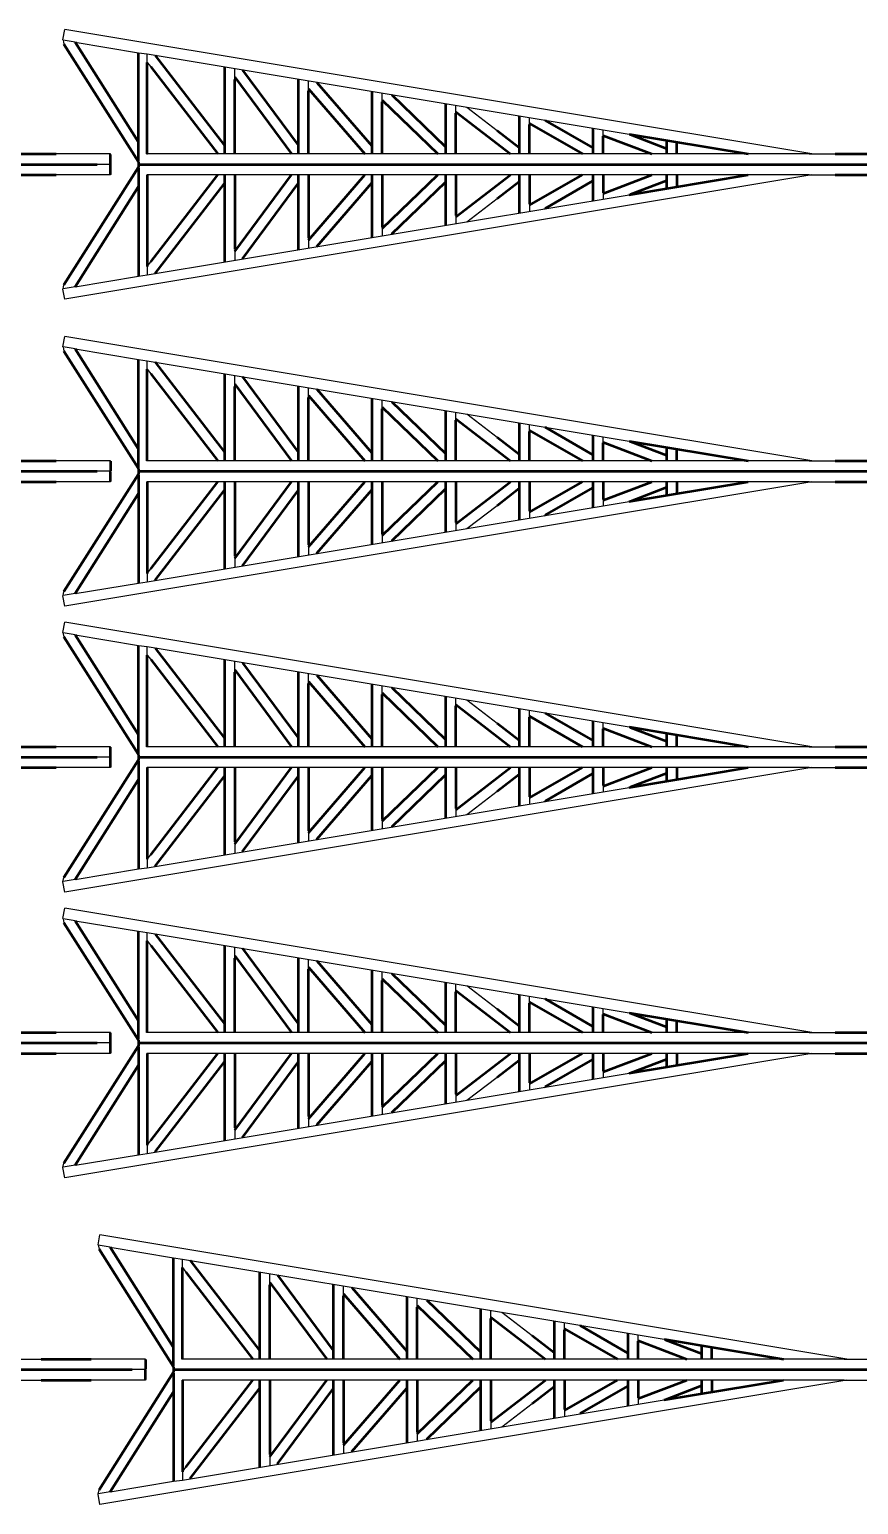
# Model space of a CAD drawing. Header units: centimetres. Extents: x 101 to 201, y 97 to 167.
# Drawn here: x 117.89 to 123.33, y 105.03 to 114.72 of the extents above; entities that cross this region are included whole.
import ezdxf

# ---------------------------------------------------------------- set-up
doc = ezdxf.new("R2010")
doc.units = ezdxf.units.CM
doc.layers.add('corte', color=1, linetype='Continuous')
doc.layers.add('grabado', color=5, linetype='Continuous')

msp = doc.modelspace()

# ---------------------------------------------------------------- linework, layer by layer
at = {"layer": 'corte'}
for p, q in [((118.1046, 114.6493), (118.1159, 114.7169)), ((123.0201, 113.8995), (118.1159, 114.7169)), ((118.105, 114.6473), (118.1051, 114.6472)), ((118.1051, 114.6472), (118.1113, 114.6207)), ((118.4169, 113.8995), (118.0598, 113.8995)), ((118.4169, 113.831), (118.329, 113.831)), ((118.4169, 113.8967), (118.4169, 113.8995)), ((118.4169, 113.8338), (118.4169, 113.8282)), ((118.601, 113.8489), (118.601, 113.8541)), ((120.0865, 113.8995), (120.0751, 113.8995)), ((120.2004, 113.8995), (120.1976, 113.8995)), ((123.0031, 113.8995), (123.1724, 113.8995)), ((118.4169, 113.7624), (118.0598, 113.7624)), ((123.0201, 113.7624), (118.1159, 112.945)), ((118.4169, 113.7652), (118.4169, 113.7624)), ((118.601, 113.813), (118.601, 113.8078)), ((120.0865, 113.7624), (120.0751, 113.7624)), ((120.2004, 113.7624), (120.1976, 113.7624)), ((123.0031, 113.7624), (123.1724, 113.7624)), ((118.1051, 113.0147), (118.1113, 113.0412)), ((118.1159, 112.945), (118.1046, 113.0127)), ((118.105, 113.0146), (118.1051, 113.0147)), ((118.1046, 112.634), (118.1159, 112.7016)), ((123.0201, 111.8842), (118.1159, 112.7016)), ((118.105, 112.632), (118.1051, 112.6319)), ((118.1051, 112.6319), (118.1113, 112.6054)), ((118.4169, 111.8842), (118.0598, 111.8842)), ((118.4169, 111.8814), (118.4169, 111.8842)), ((120.0865, 111.8842), (120.0751, 111.8842)), ((120.2004, 111.8842), (120.1976, 111.8842)), ((123.0031, 111.8842), (123.1724, 111.8842)), ((118.4169, 111.8157), (118.329, 111.8157)), ((118.4169, 111.8185), (118.4169, 111.8129)), ((118.601, 111.8336), (118.601, 111.8388)), ((118.601, 111.7977), (118.601, 111.7925)), ((118.4169, 111.7471), (118.0598, 111.7471)), ((123.0201, 111.7471), (118.1159, 110.9297)), ((118.4169, 111.7499), (118.4169, 111.7471)), ((120.0865, 111.7471), (120.0751, 111.7471)), ((120.2004, 111.7471), (120.1976, 111.7471)), ((123.0031, 111.7471), (123.1724, 111.7471)), ((118.1051, 110.9994), (118.1113, 111.0259)), ((118.1159, 110.9297), (118.1046, 110.9974)), ((118.105, 110.9993), (118.1051, 110.9994)), ((118.1046, 110.7569), (118.1159, 110.8245)), ((123.0201, 110.0072), (118.1159, 110.8245)), ((118.1046, 110.7569), (118.1113, 110.7284)), ((118.105, 110.7549), (118.1051, 110.7549)), ((118.4169, 110.0072), (118.0598, 110.0072)), ((118.4169, 110.0044), (118.4169, 110.0072)), ((118.4169, 109.9414), (118.4169, 109.9358)), ((118.601, 109.9565), (118.601, 109.9618)), ((120.0865, 110.0072), (120.0751, 110.0072)), ((120.2004, 110.0072), (120.1976, 110.0072)), ((123.0031, 110.0072), (123.1724, 110.0072)), ((118.4169, 109.87), (118.0598, 109.87)), ((123.0201, 109.87), (118.1159, 109.0526)), ((118.4169, 109.9386), (118.329, 109.9386)), ((118.4169, 109.8728), (118.4169, 109.87)), ((118.601, 109.9206), (118.601, 109.9154)), ((120.0865, 109.87), (120.0751, 109.87)), ((120.2004, 109.87), (120.1976, 109.87)), ((123.0031, 109.87), (123.1724, 109.87)), ((118.1046, 109.1203), (118.1113, 109.1488)), ((118.1159, 109.0526), (118.1046, 109.1203)), ((118.105, 109.1223), (118.1051, 109.1223)), ((118.1046, 108.8796), (118.1159, 108.9473)), ((118.105, 108.8777), (118.1051, 108.8776)), ((118.1051, 108.8776), (118.1113, 108.8511)), ((123.0201, 108.1299), (118.1159, 108.9473)), ((118.4169, 108.1299), (118.0598, 108.1299)), ((118.4169, 108.1271), (118.4169, 108.1299)), ((120.0865, 108.1299), (120.0751, 108.1299)), ((120.2004, 108.1299), (120.1976, 108.1299)), ((123.0031, 108.1299), (123.1724, 108.1299)), ((118.4169, 108.0613), (118.329, 108.0613)), ((118.4169, 108.0641), (118.4169, 108.0585)), ((118.601, 108.0793), (118.601, 108.0845)), ((118.601, 108.0434), (118.601, 108.0382)), ((118.4169, 107.9928), (118.0598, 107.9928)), ((123.0201, 107.9928), (118.1159, 107.1754)), ((118.4169, 107.9956), (118.4169, 107.9928)), ((120.0865, 107.9928), (120.0751, 107.9928)), ((120.2004, 107.9928), (120.1976, 107.9928)), ((123.0031, 107.9928), (123.1724, 107.9928)), ((118.1046, 107.243), (118.1113, 107.2716)), ((118.1159, 107.1754), (118.1046, 107.243)), ((118.105, 107.245), (118.1051, 107.2451)), ((118.3346, 106.7348), (118.3459, 106.8025)), ((123.2501, 105.9851), (118.3459, 106.8025)), ((118.3346, 106.7348), (118.3413, 106.7063)), ((118.335, 106.7328), (118.3351, 106.7328)), ((117.7919, 105.9851), (117.9612, 105.9851)), ((118.6469, 105.9851), (118.2898, 105.9851)), ((118.6469, 105.9823), (118.6469, 105.9851)), ((120.3165, 105.9851), (120.3051, 105.9851)), ((120.4304, 105.9851), (120.4276, 105.9851)), ((123.2331, 105.9851), (123.4024, 105.9851)), ((118.6469, 105.9165), (118.559, 105.9165)), ((118.6469, 105.9193), (118.6469, 105.9137)), ((118.831, 105.9345), (118.831, 105.9397)), ((118.831, 105.8986), (118.831, 105.8933)), ((117.7919, 105.8479), (117.9612, 105.8479)), ((118.6469, 105.8479), (118.2898, 105.8479)), ((123.2501, 105.8479), (118.3459, 105.0306)), ((118.6469, 105.8507), (118.6469, 105.8479)), ((120.3165, 105.8479), (120.3051, 105.8479)), ((120.4304, 105.8479), (120.4276, 105.8479)), ((123.2331, 105.8479), (123.4024, 105.8479)), ((118.3346, 105.0982), (118.3413, 105.1267)), ((118.3459, 105.0306), (118.3346, 105.0982)), ((118.335, 105.1002), (118.3351, 105.1002))]:
    msp.add_line(p, q, dxfattribs=at)
at = {"layer": 'corte', "lineweight": 50}
for p, q in [((118.1113, 114.6207), (118.601, 113.8489)), ((113.1598, 113.831), (118.329, 113.831)), ((117.7312, 113.8995), (118.0598, 113.8995)), ((118.4169, 113.7652), (118.4169, 113.8967)), ((118.601, 113.8489), (118.601, 113.813)), ((118.601, 113.831), (123.7702, 113.831)), ((123.1724, 113.8995), (123.501, 113.8995)), ((117.7312, 113.7624), (118.0598, 113.7624)), ((118.1113, 113.0412), (118.601, 113.813)), ((123.1724, 113.7624), (123.501, 113.7624)), ((118.1113, 112.6054), (118.601, 111.8336)), ((117.7312, 111.8842), (118.0598, 111.8842)), ((118.4169, 111.8814), (118.4169, 111.8185)), ((123.1724, 111.8842), (123.501, 111.8842)), ((113.1598, 111.8157), (118.329, 111.8157)), ((118.1113, 111.0259), (118.601, 111.7977)), ((118.4169, 111.7499), (118.4169, 111.8129)), ((118.601, 111.8336), (118.601, 111.7977)), ((118.601, 111.8157), (123.7702, 111.8157)), ((117.7312, 111.7471), (118.0598, 111.7471)), ((123.1724, 111.7471), (123.501, 111.7471)), ((118.1113, 110.7284), (118.601, 109.9565)), ((117.7312, 110.0072), (118.0598, 110.0072)), ((118.4169, 109.8728), (118.4169, 110.0044)), ((118.601, 109.9565), (118.601, 109.9206)), ((123.1724, 110.0072), (123.501, 110.0072)), ((113.1598, 109.9386), (118.329, 109.9386)), ((117.7312, 109.87), (118.0598, 109.87)), ((118.1113, 109.1488), (118.601, 109.9206)), ((118.601, 109.9386), (123.7702, 109.9386)), ((123.1724, 109.87), (123.501, 109.87)), ((118.1113, 108.8511), (118.601, 108.0793)), ((117.7312, 108.1299), (118.0598, 108.1299)), ((118.4169, 107.9956), (118.4169, 108.1271)), ((123.1724, 108.1299), (123.501, 108.1299)), ((113.1598, 108.0613), (118.329, 108.0613)), ((118.1113, 107.2716), (118.601, 108.0434)), ((118.601, 108.0793), (118.601, 108.0434)), ((118.601, 108.0613), (123.7702, 108.0613)), ((117.7312, 107.9928), (118.0598, 107.9928)), ((123.1724, 107.9928), (123.501, 107.9928)), ((118.3413, 106.7063), (118.831, 105.9345)), ((117.9612, 105.9851), (118.2898, 105.9851)), ((118.6469, 105.9823), (118.6469, 105.9193)), ((113.3898, 105.9165), (118.559, 105.9165)), ((118.3413, 105.1267), (118.831, 105.8986)), ((118.6469, 105.8507), (118.6469, 105.9137)), ((118.831, 105.9345), (118.831, 105.8986)), ((118.831, 105.9165), (124.0002, 105.9165)), ((117.9612, 105.8479), (118.2898, 105.8479))]:
    msp.add_line(p, q, dxfattribs=at)
at = {"layer": 'grabado'}
for p, q in [((118.184, 114.6341), (118.1051, 114.6472)), ((118.184, 114.6341), (118.6011, 114.5646)), ((118.601, 114.5646), (118.6582, 114.557)), ((118.6582, 114.5013), (118.6582, 114.557)), ((118.6582, 114.557), (121.8213, 114.0298)), ((118.6582, 114.5013), (118.681, 114.4716)), ((118.7083, 114.5487), (118.71, 114.5465)), ((119.1646, 114.4707), (119.1646, 114.4726)), ((119.2332, 114.388), (119.2332, 114.4612)), ((119.2818, 114.4531), (119.2834, 114.4509)), ((119.6482, 114.3901), (119.6482, 114.392)), ((119.7168, 114.3149), (119.7168, 114.3806)), ((119.7697, 114.3718), (119.7716, 114.3695)), ((120.1318, 114.3095), (120.1318, 114.3114)), ((120.2004, 114.2413), (120.2004, 114.3)), ((120.26, 114.29), (120.2624, 114.2877)), ((120.6154, 114.2289), (120.6154, 114.2308)), ((120.6839, 114.1673), (120.6839, 114.2194)), ((120.7556, 114.2074), (120.9539, 114.0546)), ((121.0989, 114.1483), (121.0989, 114.1502)), ((121.1675, 114.0926), (121.1675, 114.1388)), ((121.2641, 114.1227), (121.2687, 114.12)), ((121.5825, 114.0677), (121.5825, 114.0696)), ((121.6511, 114.0171), (121.6511, 114.0582)), ((121.8213, 114.0298), (121.8301, 114.0265)), ((118.6582, 113.8967), (118.6582, 113.8995)), ((120.0751, 113.8995), (118.6582, 113.8995)), ((123.0031, 113.8995), (120.0865, 113.8995)), ((118.6582, 113.7652), (118.6582, 113.7624)), ((120.0751, 113.7624), (118.6582, 113.7624)), ((123.0031, 113.7624), (120.0865, 113.7624)), ((118.6582, 113.1049), (121.8213, 113.6321)), ((121.6511, 113.6448), (121.6511, 113.6037)), ((121.8213, 113.6321), (121.8301, 113.6355)), ((120.7556, 113.4545), (120.9539, 113.6074)), ((121.1675, 113.5693), (121.1675, 113.5231)), ((121.2641, 113.5392), (121.2687, 113.5419)), ((121.5825, 113.5942), (121.5825, 113.5923)), ((120.6154, 113.433), (120.6154, 113.4311)), ((120.6839, 113.4947), (120.6839, 113.4426)), ((121.0989, 113.5136), (121.0989, 113.5117)), ((119.7168, 113.3471), (119.7168, 113.2814)), ((120.1318, 113.3524), (120.1318, 113.3505)), ((120.2004, 113.4206), (120.2004, 113.362)), ((120.26, 113.3719), (120.2624, 113.3742)), ((119.2332, 113.2739), (119.2332, 113.2008)), ((119.6482, 113.2718), (119.6482, 113.2699)), ((119.7697, 113.2902), (119.7716, 113.2924)), ((118.6582, 113.1606), (118.681, 113.1903)), ((118.6582, 113.1606), (118.6582, 113.1049)), ((119.1646, 113.1912), (119.1646, 113.1893)), ((119.2818, 113.2089), (119.2834, 113.211)), ((118.184, 113.0278), (118.6011, 113.0973)), ((118.601, 113.0973), (118.6582, 113.1049)), ((118.7083, 113.1133), (118.71, 113.1155)), ((118.184, 113.0278), (118.1051, 113.0147)), ((118.184, 112.6188), (118.1051, 112.6319)), ((118.184, 112.6188), (118.6011, 112.5493)), ((118.601, 112.5493), (118.6582, 112.5417)), ((118.6582, 112.486), (118.6582, 112.5417)), ((118.6582, 112.5417), (121.8213, 112.0145)), ((118.6582, 112.486), (118.681, 112.4563)), ((118.7083, 112.5334), (118.71, 112.5312)), ((119.1646, 112.4554), (119.1646, 112.4573)), ((119.2332, 112.3727), (119.2332, 112.4459)), ((119.2818, 112.4378), (119.2834, 112.4356)), ((119.6482, 112.3748), (119.6482, 112.3767)), ((119.7168, 112.2996), (119.7168, 112.3653)), ((119.7697, 112.3565), (119.7716, 112.3542)), ((120.1318, 112.2942), (120.1318, 112.2961)), ((120.2004, 112.226), (120.2004, 112.2847)), ((120.26, 112.2747), (120.2624, 112.2724)), ((120.6154, 112.2136), (120.6154, 112.2155)), ((120.6839, 112.152), (120.6839, 112.2041)), ((120.7556, 112.1921), (120.9539, 112.0393)), ((121.0989, 112.133), (121.0989, 112.1349)), ((121.1675, 112.0773), (121.1675, 112.1235)), ((121.2641, 112.1074), (121.2687, 112.1047)), ((121.5825, 112.0524), (121.5825, 112.0543)), ((121.6511, 112.0018), (121.6511, 112.0429)), ((121.8213, 112.0145), (121.8301, 112.0112)), ((118.6582, 111.8814), (118.6582, 111.8842)), ((120.0751, 111.8842), (118.6582, 111.8842)), ((123.0031, 111.8842), (120.0865, 111.8842)), ((118.6582, 111.7499), (118.6582, 111.7471)), ((120.0751, 111.7471), (118.6582, 111.7471)), ((123.0031, 111.7471), (120.0865, 111.7471)), ((118.6582, 111.0896), (121.8213, 111.6168)), ((120.7556, 111.4392), (120.9539, 111.5921)), ((121.6511, 111.6295), (121.6511, 111.5884)), ((121.8213, 111.6168), (121.8301, 111.6202)), ((121.0989, 111.4983), (121.0989, 111.4964)), ((121.1675, 111.554), (121.1675, 111.5078)), ((121.2641, 111.5239), (121.2687, 111.5266)), ((121.5825, 111.5789), (121.5825, 111.577)), ((120.2004, 111.4053), (120.2004, 111.3467)), ((120.6154, 111.4177), (120.6154, 111.4158)), ((120.6839, 111.4794), (120.6839, 111.4273)), ((119.7168, 111.3318), (119.7168, 111.2661)), ((120.1318, 111.3371), (120.1318, 111.3352)), ((120.26, 111.3566), (120.2624, 111.3589)), ((119.2332, 111.2586), (119.2332, 111.1855)), ((119.6482, 111.2565), (119.6482, 111.2546)), ((119.7697, 111.2749), (119.7716, 111.2771)), ((118.6582, 111.1453), (118.681, 111.175)), ((118.6582, 111.1453), (118.6582, 111.0896)), ((119.1646, 111.1759), (119.1646, 111.174)), ((119.2818, 111.1936), (119.2834, 111.1957)), ((118.184, 111.0125), (118.1051, 110.9994)), ((118.184, 111.0125), (118.6011, 111.082)), ((118.601, 111.082), (118.6582, 111.0896)), ((118.7083, 111.098), (118.71, 111.1002)), ((118.184, 110.7418), (118.1051, 110.7549)), ((118.184, 110.7418), (118.6011, 110.6722)), ((118.601, 110.6723), (118.6582, 110.6646)), ((118.6582, 110.609), (118.6582, 110.6646)), ((118.6582, 110.6646), (121.8213, 110.1375)), ((118.7083, 110.6563), (118.71, 110.6541)), ((118.6582, 110.609), (118.681, 110.5793)), ((119.1646, 110.5783), (119.1646, 110.5802)), ((119.2332, 110.4956), (119.2332, 110.5688)), ((119.2818, 110.5607), (119.2834, 110.5585)), ((119.6482, 110.4977), (119.6482, 110.4996)), ((119.7168, 110.4225), (119.7168, 110.4882)), ((119.7697, 110.4794), (119.7716, 110.4772)), ((120.1318, 110.4171), (120.1318, 110.419)), ((120.2004, 110.3489), (120.2004, 110.4076)), ((120.26, 110.3977), (120.2624, 110.3954)), ((120.6154, 110.3365), (120.6154, 110.3384)), ((120.6839, 110.2749), (120.6839, 110.327)), ((120.7556, 110.3151), (120.9539, 110.1622)), ((121.0989, 110.2559), (121.0989, 110.2578)), ((121.1675, 110.2003), (121.1675, 110.2464)), ((121.2641, 110.2303), (121.2687, 110.2276)), ((121.5825, 110.1753), (121.5825, 110.1773)), ((121.6511, 110.1247), (121.6511, 110.1658)), ((121.8213, 110.1375), (121.8301, 110.1341)), ((118.6582, 110.0044), (118.6582, 110.0072)), ((120.0751, 110.0072), (118.6582, 110.0072)), ((123.0031, 110.0072), (120.0865, 110.0072)), ((118.6582, 109.8728), (118.6582, 109.87)), ((120.0751, 109.87), (118.6582, 109.87)), ((123.0031, 109.87), (120.0865, 109.87)), ((121.6511, 109.7524), (121.6511, 109.7114)), ((118.6582, 109.2125), (121.8213, 109.7397)), ((120.7556, 109.5621), (120.9539, 109.715)), ((121.1675, 109.6769), (121.1675, 109.6308)), ((121.5825, 109.7018), (121.5825, 109.6999)), ((121.8213, 109.7397), (121.8301, 109.7431)), ((120.6839, 109.6023), (120.6839, 109.5502)), ((121.0989, 109.6212), (121.0989, 109.6193)), ((121.2641, 109.6469), (121.2687, 109.6495)), ((120.1318, 109.4601), (120.1318, 109.4581)), ((120.2004, 109.5282), (120.2004, 109.4696)), ((120.26, 109.4795), (120.2624, 109.4818)), ((120.6154, 109.5407), (120.6154, 109.5387)), ((119.2332, 109.3815), (119.2332, 109.3084)), ((119.6482, 109.3795), (119.6482, 109.3776)), ((119.7168, 109.4547), (119.7168, 109.389)), ((119.7697, 109.3978), (119.7716, 109.4)), ((118.6582, 109.2682), (118.681, 109.2979)), ((118.6582, 109.2682), (118.6582, 109.2126)), ((119.1646, 109.2989), (119.1646, 109.297)), ((119.2818, 109.3165), (119.2834, 109.3187)), ((118.184, 109.1354), (118.6011, 109.2049)), ((118.601, 109.2049), (118.6582, 109.2125)), ((118.7083, 109.2209), (118.71, 109.2231)), ((118.184, 109.1354), (118.1051, 109.1223)), ((118.184, 108.8645), (118.1051, 108.8776)), ((118.184, 108.8645), (118.6011, 108.795)), ((118.601, 108.795), (118.6582, 108.7874)), ((118.6582, 108.7317), (118.6582, 108.7874)), ((118.6582, 108.7874), (121.8213, 108.2602)), ((118.7083, 108.779), (118.71, 108.7768)), ((118.6582, 108.7317), (118.681, 108.702)), ((119.1646, 108.7011), (119.1646, 108.703)), ((119.2332, 108.6184), (119.2332, 108.6915)), ((119.2818, 108.6834), (119.2834, 108.6813)), ((119.6482, 108.6205), (119.6482, 108.6224)), ((119.7168, 108.5452), (119.7168, 108.6109)), ((119.7697, 108.6021), (119.7716, 108.5999)), ((120.1318, 108.5399), (120.1318, 108.5418)), ((120.2004, 108.4717), (120.2004, 108.5304)), ((120.26, 108.5204), (120.2624, 108.5181)), ((120.6154, 108.4593), (120.6154, 108.4612)), ((120.6839, 108.3977), (120.6839, 108.4498)), ((120.7556, 108.4378), (120.9539, 108.2849)), ((121.0989, 108.3787), (121.0989, 108.3806)), ((121.1675, 108.323), (121.1675, 108.3692)), ((121.2641, 108.3531), (121.2687, 108.3504)), ((121.5825, 108.2981), (121.5825, 108.3)), ((121.6511, 108.2475), (121.6511, 108.2886)), ((121.8213, 108.2602), (121.8301, 108.2568)), ((118.6582, 108.1271), (118.6582, 108.1299)), ((120.0751, 108.1299), (118.6582, 108.1299)), ((123.0031, 108.1299), (120.0865, 108.1299)), ((118.6582, 107.9956), (118.6582, 107.9928)), ((120.0751, 107.9928), (118.6582, 107.9928)), ((123.0031, 107.9928), (120.0865, 107.9928)), ((118.6582, 107.3353), (121.8213, 107.8625)), ((120.7556, 107.6849), (120.9539, 107.8377)), ((121.5825, 107.8246), (121.5825, 107.8227)), ((121.6511, 107.8752), (121.6511, 107.8341)), ((121.8213, 107.8625), (121.8301, 107.8658)), ((120.6839, 107.725), (120.6839, 107.6729)), ((121.0989, 107.744), (121.0989, 107.7421)), ((121.1675, 107.7997), (121.1675, 107.7535)), ((121.2641, 107.7696), (121.2687, 107.7723)), ((120.2004, 107.651), (120.2004, 107.5923)), ((120.6154, 107.6634), (120.6154, 107.6615)), ((119.7168, 107.5775), (119.7168, 107.5117)), ((119.7697, 107.5205), (119.7716, 107.5228)), ((120.1318, 107.5828), (120.1318, 107.5809)), ((120.26, 107.6023), (120.2624, 107.6046)), ((119.2332, 107.5043), (119.2332, 107.4311)), ((119.2818, 107.4392), (119.2834, 107.4414)), ((119.6482, 107.5022), (119.6482, 107.5003)), ((118.184, 107.2582), (118.6011, 107.3277)), ((118.601, 107.3277), (118.6582, 107.3353)), ((118.6582, 107.391), (118.681, 107.4207)), ((118.6582, 107.391), (118.6582, 107.3353)), ((118.7083, 107.3436), (118.71, 107.3458)), ((119.1646, 107.4216), (119.1646, 107.4197)), ((118.184, 107.2582), (118.1051, 107.2451)), ((118.414, 106.7197), (118.3351, 106.7328)), ((118.414, 106.7197), (118.8311, 106.6502)), ((118.831, 106.6502), (118.8882, 106.6426)), ((118.8882, 106.6426), (122.0513, 106.1154)), ((118.8882, 106.5869), (118.8882, 106.6425)), ((118.8882, 106.5869), (118.911, 106.5572)), ((118.9383, 106.6342), (118.94, 106.632)), ((119.3946, 106.5562), (119.3946, 106.5581)), ((119.4632, 106.4736), (119.4632, 106.5467)), ((119.5118, 106.5386), (119.5134, 106.5364)), ((119.8782, 106.4756), (119.8782, 106.4776)), ((119.9468, 106.4004), (119.9468, 106.4661)), ((119.9997, 106.4573), (120.0016, 106.4551)), ((120.3618, 106.3951), (120.3618, 106.397)), ((120.4304, 106.3269), (120.4304, 106.3855)), ((120.49, 106.3756), (120.4924, 106.3733)), ((120.8454, 106.3145), (120.8454, 106.3164)), ((120.9139, 106.2528), (120.9139, 106.3049)), ((120.9856, 106.293), (121.1839, 106.1401)), ((121.3289, 106.2339), (121.3289, 106.2358)), ((121.3975, 106.1782), (121.3975, 106.2243)), ((121.494, 106.2082), (121.4987, 106.2056)), ((121.8125, 106.1533), (121.8125, 106.1552)), ((121.8811, 106.1027), (121.8811, 106.1437)), ((122.0513, 106.1154), (122.0601, 106.112)), ((118.8882, 105.9823), (118.8882, 105.9851)), ((120.3051, 105.9851), (118.8882, 105.9851)), ((123.2331, 105.9851), (120.3165, 105.9851)), ((118.8882, 105.8507), (118.8882, 105.8479)), ((120.3051, 105.8479), (118.8882, 105.8479)), ((123.2331, 105.8479), (120.3165, 105.8479)), ((118.8882, 105.1905), (122.0513, 105.7176)), ((120.9856, 105.54), (121.1839, 105.6929)), ((121.8125, 105.6798), (121.8125, 105.6778)), ((121.8811, 105.7304), (121.8811, 105.6893)), ((122.0513, 105.7176), (122.0601, 105.721)), ((121.3289, 105.5992), (121.3289, 105.5973)), ((121.3975, 105.6548), (121.3975, 105.6087)), ((121.494, 105.6248), (121.4987, 105.6275)), ((120.4304, 105.5062), (120.4304, 105.4475)), ((120.8454, 105.5186), (120.8454, 105.5167)), ((120.9139, 105.5802), (120.9139, 105.5281)), ((119.9468, 105.4326), (119.9468, 105.3669)), ((120.3618, 105.438), (120.3618, 105.4361)), ((120.49, 105.4574), (120.4924, 105.4597)), ((119.4632, 105.3595), (119.4632, 105.2863)), ((119.5118, 105.2944), (119.5134, 105.2966)), ((119.8782, 105.3574), (119.8782, 105.3555)), ((119.9997, 105.3757), (120.0016, 105.3779)), ((118.8882, 105.2461), (118.911, 105.2758)), ((118.8882, 105.2461), (118.8882, 105.1905)), ((118.9383, 105.1988), (118.94, 105.201)), ((119.3946, 105.2768), (119.3946, 105.2749)), ((118.414, 105.1133), (118.3351, 105.1002)), ((118.414, 105.1133), (118.8311, 105.1829)), ((118.831, 105.1828), (118.8882, 105.1905))]:
    msp.add_line(p, q, dxfattribs=at)
at = {"layer": 'grabado', "lineweight": 50}
for p, q in [((118.184, 114.6341), (118.601, 113.9769)), ((118.601, 113.8541), (118.601, 114.5646)), ((118.6582, 113.8995), (118.6582, 114.5013)), ((118.71, 114.5465), (119.1646, 113.9558)), ((118.681, 114.4716), (119.1214, 113.8995)), ((119.1646, 114.4707), (119.1646, 113.8995)), ((119.2332, 114.4035), (119.6056, 113.8995)), ((119.2834, 114.4509), (119.6482, 113.9572)), ((119.2332, 113.8995), (119.2332, 114.388)), ((119.6482, 114.3901), (119.6482, 113.8995)), ((119.7168, 114.3281), (120.0865, 113.8995)), ((119.7168, 113.8995), (119.7168, 114.3149)), ((119.7716, 114.3695), (120.1318, 113.952)), ((120.1318, 114.3095), (120.1318, 113.8995)), ((120.2004, 114.2523), (120.566, 113.8995)), ((120.2004, 113.8995), (120.2004, 114.2413)), ((120.2624, 114.2877), (120.6154, 113.9472)), ((120.6154, 114.2289), (120.6154, 113.8995)), ((120.6839, 114.1761), (121.0428, 113.8995)), ((120.6839, 113.8995), (120.6839, 114.1673)), ((121.0989, 114.1483), (121.0989, 113.8995)), ((121.2687, 114.12), (121.5825, 113.9391)), ((120.9539, 114.0546), (121.0989, 113.9428)), ((121.1675, 114.0992), (121.5138, 113.8995)), ((121.1675, 113.8995), (121.1675, 114.0926)), ((121.5825, 114.0677), (121.5825, 113.8995)), ((121.6511, 114.0215), (121.9701, 113.8995)), ((121.6511, 113.8995), (121.6511, 114.0171)), ((121.8213, 114.0298), (122.603, 113.8995)), ((121.8301, 114.0265), (122.0661, 113.9362)), ((122.0661, 113.989), (122.0661, 113.8995)), ((122.1346, 113.8995), (122.1346, 113.9776)), ((118.601, 113.8078), (118.601, 113.0973)), ((118.6582, 113.7624), (118.6582, 113.1606)), ((118.681, 113.1903), (119.1214, 113.7624)), ((119.1646, 113.7624), (119.1646, 113.1912)), ((119.2332, 113.7624), (119.2332, 113.2739)), ((119.2332, 113.2585), (119.6056, 113.7624)), ((119.6482, 113.7624), (119.6482, 113.2718)), ((119.7168, 113.7624), (119.7168, 113.3471)), ((119.7168, 113.3338), (120.0865, 113.7624)), ((120.1318, 113.7624), (120.1318, 113.3524)), ((120.2004, 113.7624), (120.2004, 113.4206)), ((120.2004, 113.4096), (120.566, 113.7624)), ((120.6154, 113.7624), (120.6154, 113.433)), ((120.6839, 113.7624), (120.6839, 113.4947)), ((120.6839, 113.4858), (121.0428, 113.7624)), ((120.9539, 113.6074), (121.0989, 113.7191)), ((121.0989, 113.7624), (121.0989, 113.5136)), ((121.1675, 113.5627), (121.5138, 113.7624)), ((121.1675, 113.7624), (121.1675, 113.5693)), ((121.2687, 113.5419), (121.5825, 113.7228)), ((121.5825, 113.7624), (121.5825, 113.5942)), ((121.6511, 113.7624), (121.6511, 113.6448)), ((121.6511, 113.6404), (121.9701, 113.7624)), ((121.8213, 113.6321), (122.603, 113.7624)), ((121.8301, 113.6355), (122.0661, 113.7257)), ((122.0661, 113.7624), (122.0661, 113.6729)), ((122.1346, 113.7624), (122.1346, 113.6843)), ((118.184, 113.0278), (118.601, 113.685)), ((118.71, 113.1155), (119.1646, 113.7062)), ((119.2834, 113.211), (119.6482, 113.7047)), ((119.7716, 113.2924), (120.1318, 113.7099)), ((120.2624, 113.3742), (120.6154, 113.7148)), ((118.184, 112.6188), (118.601, 111.9616)), ((118.601, 111.8388), (118.601, 112.5493)), ((118.6582, 111.8842), (118.6582, 112.486)), ((118.71, 112.5312), (119.1646, 111.9405)), ((118.681, 112.4563), (119.1214, 111.8842)), ((119.1646, 112.4554), (119.1646, 111.8842)), ((119.2332, 112.3882), (119.6056, 111.8842)), ((119.2332, 111.8842), (119.2332, 112.3727)), ((119.2834, 112.4356), (119.6482, 111.9419)), ((119.6482, 112.3748), (119.6482, 111.8842)), ((119.7168, 112.3128), (120.0865, 111.8842)), ((119.7168, 111.8842), (119.7168, 112.2996)), ((119.7716, 112.3542), (120.1318, 111.9367)), ((120.1318, 112.2942), (120.1318, 111.8842)), ((120.2624, 112.2724), (120.6154, 111.9319)), ((120.2004, 112.237), (120.566, 111.8842)), ((120.2004, 111.8842), (120.2004, 112.226)), ((120.6154, 112.2136), (120.6154, 111.8842)), ((120.6839, 112.1608), (121.0428, 111.8842)), ((120.6839, 111.8842), (120.6839, 112.152)), ((121.0989, 112.133), (121.0989, 111.8842)), ((121.1675, 112.0839), (121.5138, 111.8842)), ((121.1675, 111.8842), (121.1675, 112.0773)), ((121.2687, 112.1047), (121.5825, 111.9238)), ((120.9539, 112.0393), (121.0989, 111.9275)), ((121.5825, 112.0524), (121.5825, 111.8842)), ((121.6511, 112.0062), (121.9701, 111.8842)), ((121.6511, 111.8842), (121.6511, 112.0018)), ((121.8213, 112.0145), (122.603, 111.8842)), ((121.8301, 112.0112), (122.0661, 111.9209)), ((122.0661, 111.9737), (122.0661, 111.8842)), ((122.1346, 111.8842), (122.1346, 111.9623)), ((118.601, 111.7925), (118.601, 111.082)), ((118.6582, 111.7471), (118.6582, 111.1453)), ((118.681, 111.175), (119.1214, 111.7471)), ((118.71, 111.1002), (119.1646, 111.6909)), ((119.1646, 111.7471), (119.1646, 111.1759)), ((119.2332, 111.7471), (119.2332, 111.2586)), ((119.2332, 111.2432), (119.6056, 111.7471)), ((119.2834, 111.1957), (119.6482, 111.6894)), ((119.6482, 111.7471), (119.6482, 111.2565)), ((119.7168, 111.7471), (119.7168, 111.3318)), ((119.7168, 111.3185), (120.0865, 111.7471)), ((119.7716, 111.2771), (120.1318, 111.6946)), ((120.1318, 111.7471), (120.1318, 111.3371)), ((120.2004, 111.7471), (120.2004, 111.4053)), ((120.2004, 111.3943), (120.566, 111.7471)), ((120.2624, 111.3589), (120.6154, 111.6995)), ((120.6154, 111.7471), (120.6154, 111.4177)), ((120.6839, 111.7471), (120.6839, 111.4794)), ((120.6839, 111.4705), (121.0428, 111.7471)), ((120.9539, 111.5921), (121.0989, 111.7038)), ((121.0989, 111.7471), (121.0989, 111.4983)), ((121.1675, 111.5474), (121.5138, 111.7471)), ((121.1675, 111.7471), (121.1675, 111.554)), ((121.2687, 111.5266), (121.5825, 111.7075)), ((121.5825, 111.7471), (121.5825, 111.5789)), ((121.6511, 111.7471), (121.6511, 111.6295)), ((121.6511, 111.6251), (121.9701, 111.7471)), ((121.8213, 111.6168), (122.603, 111.7471)), ((121.8301, 111.6202), (122.0661, 111.7104)), ((122.0661, 111.7471), (122.0661, 111.6576)), ((122.1346, 111.7471), (122.1346, 111.669)), ((118.184, 111.0125), (118.601, 111.6697)), ((118.184, 110.7418), (118.601, 110.0845)), ((118.601, 109.9618), (118.601, 110.6723)), ((118.71, 110.6541), (119.1646, 110.0634)), ((118.6582, 110.0072), (118.6582, 110.609)), ((118.681, 110.5793), (119.1214, 110.0072)), ((119.1646, 110.5783), (119.1646, 110.0072)), ((119.2834, 110.5585), (119.6482, 110.0649)), ((119.2332, 110.5111), (119.6056, 110.0072)), ((119.2332, 110.0072), (119.2332, 110.4956)), ((119.6482, 110.4977), (119.6482, 110.0072)), ((119.7168, 110.4357), (120.0865, 110.0072)), ((119.7716, 110.4772), (120.1318, 110.0597)), ((119.7168, 110.0072), (119.7168, 110.4225)), ((120.1318, 110.4171), (120.1318, 110.0072)), ((120.2004, 110.36), (120.566, 110.0072)), ((120.2004, 110.0072), (120.2004, 110.3489)), ((120.2624, 110.3954), (120.6154, 110.0548)), ((120.6154, 110.3365), (120.6154, 110.0072)), ((120.6839, 110.2837), (121.0428, 110.0072)), ((120.6839, 110.0072), (120.6839, 110.2749)), ((121.0989, 110.2559), (121.0989, 110.0072)), ((120.9539, 110.1622), (121.0989, 110.0505)), ((121.1675, 110.2068), (121.5138, 110.0072)), ((121.1675, 110.0072), (121.1675, 110.2003)), ((121.2687, 110.2276), (121.5825, 110.0467)), ((121.5825, 110.1753), (121.5825, 110.0072)), ((121.8213, 110.1375), (122.603, 110.0072)), ((121.8301, 110.1341), (122.0661, 110.0439)), ((121.6511, 110.1291), (121.9701, 110.0072)), ((121.6511, 110.0072), (121.6511, 110.1247)), ((122.0661, 110.0967), (122.0661, 110.0072)), ((122.1346, 110.0072), (122.1346, 110.0852)), ((118.601, 109.9154), (118.601, 109.2049)), ((118.6582, 109.87), (118.6582, 109.2682)), ((118.681, 109.2979), (119.1214, 109.87)), ((119.1646, 109.87), (119.1646, 109.2989)), ((119.2332, 109.87), (119.2332, 109.3815)), ((119.2332, 109.3661), (119.6056, 109.87)), ((119.6482, 109.87), (119.6482, 109.3795)), ((119.7168, 109.87), (119.7168, 109.4547)), ((119.7168, 109.4415), (120.0865, 109.87)), ((120.1318, 109.87), (120.1318, 109.4601)), ((120.2004, 109.87), (120.2004, 109.5282)), ((120.2004, 109.5172), (120.566, 109.87)), ((120.6154, 109.87), (120.6154, 109.5407)), ((120.6839, 109.87), (120.6839, 109.6023)), ((120.6839, 109.5935), (121.0428, 109.87)), ((121.0989, 109.87), (121.0989, 109.6212)), ((121.1675, 109.6703), (121.5138, 109.87)), ((121.1675, 109.87), (121.1675, 109.6769)), ((121.5825, 109.87), (121.5825, 109.7018)), ((121.6511, 109.87), (121.6511, 109.7524)), ((121.6511, 109.7481), (121.9701, 109.87)), ((121.8213, 109.7397), (122.603, 109.87)), ((122.0661, 109.87), (122.0661, 109.7805)), ((122.1346, 109.87), (122.1346, 109.792)), ((118.184, 109.1354), (118.601, 109.7927)), ((118.71, 109.2231), (119.1646, 109.8138)), ((119.2834, 109.3187), (119.6482, 109.8123)), ((119.7716, 109.4), (120.1318, 109.8175)), ((120.2624, 109.4818), (120.6154, 109.8224)), ((120.9539, 109.715), (121.0989, 109.8267)), ((121.2687, 109.6495), (121.5825, 109.8304)), ((121.8301, 109.7431), (122.0661, 109.8333)), ((118.184, 108.8645), (118.601, 108.2073)), ((118.601, 108.0845), (118.601, 108.795)), ((118.6582, 108.1299), (118.6582, 108.7317)), ((118.681, 108.702), (119.1214, 108.1299)), ((118.71, 108.7768), (119.1646, 108.1861)), ((119.1646, 108.7011), (119.1646, 108.1299)), ((119.2834, 108.6813), (119.6482, 108.1876)), ((119.2332, 108.6338), (119.6056, 108.1299)), ((119.2332, 108.1299), (119.2332, 108.6184)), ((119.6482, 108.6205), (119.6482, 108.1299)), ((119.7716, 108.5999), (120.1318, 108.1824)), ((119.7168, 108.5585), (120.0865, 108.1299)), ((119.7168, 108.1299), (119.7168, 108.5452)), ((120.1318, 108.5399), (120.1318, 108.1299)), ((120.2624, 108.5181), (120.6154, 108.1776)), ((120.2004, 108.4827), (120.566, 108.1299)), ((120.2004, 108.1299), (120.2004, 108.4717)), ((120.6154, 108.4593), (120.6154, 108.1299)), ((120.6839, 108.4065), (121.0428, 108.1299)), ((120.6839, 108.1299), (120.6839, 108.3977)), ((121.0989, 108.3787), (121.0989, 108.1299)), ((121.1675, 108.3296), (121.5138, 108.1299)), ((121.1675, 108.1299), (121.1675, 108.323)), ((121.2687, 108.3504), (121.5825, 108.1695)), ((121.5825, 108.2981), (121.5825, 108.1299)), ((120.9539, 108.2849), (121.0989, 108.1732)), ((121.6511, 108.2519), (121.9701, 108.1299)), ((121.6511, 108.1299), (121.6511, 108.2475)), ((121.8213, 108.2602), (122.603, 108.1299)), ((121.8301, 108.2568), (122.0661, 108.1666)), ((122.0661, 108.2194), (122.0661, 108.1299)), ((122.1346, 108.1299), (122.1346, 108.208)), ((118.601, 108.0382), (118.601, 107.3277)), ((118.184, 107.2582), (118.601, 107.9154)), ((118.6582, 107.9928), (118.6582, 107.391)), ((118.681, 107.4207), (119.1214, 107.9928)), ((118.71, 107.3458), (119.1646, 107.9366)), ((119.1646, 107.9928), (119.1646, 107.4216)), ((119.2332, 107.9928), (119.2332, 107.5043)), ((119.2332, 107.4888), (119.6056, 107.9928)), ((119.2834, 107.4414), (119.6482, 107.9351)), ((119.6482, 107.9928), (119.6482, 107.5022)), ((119.7168, 107.9928), (119.7168, 107.5775)), ((119.7168, 107.5642), (120.0865, 107.9928)), ((119.7716, 107.5228), (120.1318, 107.9403)), ((120.1318, 107.9928), (120.1318, 107.5828)), ((120.2004, 107.9928), (120.2004, 107.651)), ((120.2004, 107.64), (120.566, 107.9928)), ((120.2624, 107.6046), (120.6154, 107.9451)), ((120.6154, 107.9928), (120.6154, 107.6634)), ((120.6839, 107.9928), (120.6839, 107.725)), ((120.6839, 107.7162), (121.0428, 107.9928)), ((120.9539, 107.8377), (121.0989, 107.9495)), ((121.0989, 107.9928), (121.0989, 107.744)), ((121.1675, 107.7931), (121.5138, 107.9928)), ((121.1675, 107.9928), (121.1675, 107.7997)), ((121.2687, 107.7723), (121.5825, 107.9532)), ((121.5825, 107.9928), (121.5825, 107.8246)), ((121.6511, 107.9928), (121.6511, 107.8752)), ((121.6511, 107.8708), (121.9701, 107.9928)), ((121.8213, 107.8625), (122.603, 107.9928)), ((121.8301, 107.8658), (122.0661, 107.9561)), ((122.0661, 107.9928), (122.0661, 107.9033)), ((122.1346, 107.9928), (122.1346, 107.9147)), ((118.414, 106.7197), (118.831, 106.0624)), ((118.831, 105.9397), (118.831, 106.6502)), ((118.8882, 105.9851), (118.8882, 106.5869)), ((118.911, 106.5572), (119.3514, 105.9851)), ((118.94, 106.632), (119.3946, 106.0413)), ((119.3946, 106.5562), (119.3946, 105.9851)), ((119.4632, 106.489), (119.8356, 105.9851)), ((119.4632, 105.9851), (119.4632, 106.4736)), ((119.5134, 106.5364), (119.8782, 106.0428)), ((119.8782, 106.4756), (119.8782, 105.9851)), ((120.0016, 106.4551), (120.3618, 106.0376)), ((119.9468, 106.4136), (120.3165, 105.9851)), ((119.9468, 105.9851), (119.9468, 106.4004)), ((120.3618, 106.3951), (120.3618, 105.9851)), ((120.4924, 106.3733), (120.8454, 106.0327)), ((120.4304, 106.3379), (120.796, 105.9851)), ((120.4304, 105.9851), (120.4304, 106.3269)), ((120.8454, 106.3145), (120.8454, 105.9851)), ((120.9139, 106.2616), (121.2728, 105.9851)), ((120.9139, 105.9851), (120.9139, 106.2528)), ((121.3289, 106.2339), (121.3289, 105.9851)), ((121.3975, 106.1848), (121.7438, 105.9851)), ((121.3975, 105.9851), (121.3975, 106.1782)), ((121.4987, 106.2056), (121.8125, 106.0247)), ((121.1839, 106.1401), (121.3289, 106.0284)), ((121.8125, 106.1533), (121.8125, 105.9851)), ((121.8811, 106.107), (122.2, 105.9851)), ((121.8811, 105.9851), (121.8811, 106.1027)), ((122.0513, 106.1154), (122.833, 105.9851)), ((122.0601, 106.112), (122.2961, 106.0218)), ((122.2961, 106.0746), (122.2961, 105.9851)), ((122.3646, 105.9851), (122.3646, 106.0631)), ((118.831, 105.8933), (118.831, 105.1828)), ((118.8882, 105.8479), (118.8882, 105.2461)), ((118.911, 105.2758), (119.3514, 105.8479)), ((118.94, 105.201), (119.3946, 105.7917)), ((119.3946, 105.8479), (119.3946, 105.2768)), ((119.4632, 105.8479), (119.4632, 105.3595)), ((119.4632, 105.344), (119.8356, 105.8479)), ((119.5134, 105.2966), (119.8782, 105.7902)), ((119.8782, 105.8479), (119.8782, 105.3574)), ((119.9468, 105.8479), (119.9468, 105.4326)), ((119.9468, 105.4194), (120.3165, 105.8479)), ((120.0016, 105.3779), (120.3618, 105.7955)), ((120.3618, 105.8479), (120.3618, 105.438)), ((120.4304, 105.8479), (120.4304, 105.5062)), ((120.4304, 105.4951), (120.796, 105.8479)), ((120.4924, 105.4597), (120.8454, 105.8003)), ((120.8454, 105.8479), (120.8454, 105.5186)), ((120.9139, 105.8479), (120.9139, 105.5802)), ((120.9139, 105.5714), (121.2728, 105.8479)), ((121.1839, 105.6929), (121.3289, 105.8047)), ((121.3289, 105.8479), (121.3289, 105.5992)), ((121.3975, 105.6483), (121.7438, 105.8479)), ((121.3975, 105.8479), (121.3975, 105.6548)), ((121.4987, 105.6275), (121.8125, 105.8084)), ((121.8125, 105.8479), (121.8125, 105.6798)), ((121.8811, 105.8479), (121.8811, 105.7304)), ((121.8811, 105.726), (122.2, 105.8479)), ((122.0513, 105.7176), (122.833, 105.8479)), ((122.0601, 105.721), (122.2961, 105.8112)), ((122.2961, 105.8479), (122.2961, 105.7584)), ((122.3646, 105.8479), (122.3646, 105.7699)), ((118.414, 105.1133), (118.831, 105.7706))]:
    msp.add_line(p, q, dxfattribs=at)

doc.saveas('drawing.dxf')
